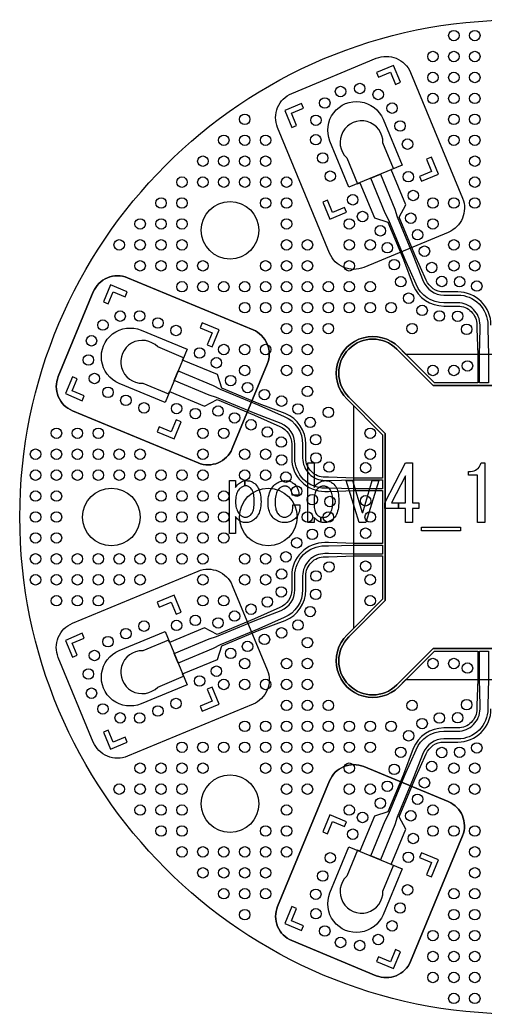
# Model space of a CAD drawing. Extents: x -19 to 105, y -19 to 19.
# Drawn here: x 67 to 84.8, y -19 to 19 of the extents above; entities that cross this region are included whole.
import ezdxf

# ---------------------------------------------------------------- set-up
doc = ezdxf.new("R2010")
doc.units = 0
for name, color, linetype in [('Cavity', 191, 'Continuous'), ('IMG', 7, 'Continuous'), ('l1', 1, 'Continuous'), ('l2', 3, 'Continuous'), ('l3', 30, 'Continuous'), ('nc_l1-l3', 5, 'Continuous'), ('nc_l2-l3', 212, 'Continuous'), ('outline', 150, 'Continuous')]:
    doc.layers.add(name, color=color, linetype=linetype)

msp = doc.modelspace()

# ---------------------------------------------------------------- linework, layer by layer
at = {"layer": 'Cavity'}
for points in [[(78.848, 10.0804), (76.858, 14.8845, -0.4142136), (77.3992, 16.1911), (80.6328, 17.5305, -0.4142136), (81.9394, 16.9893), (83.9293, 12.1851, -0.4142024), (83.3881, 10.8786), (80.1546, 9.5392, -0.4142136)], [(75.9196, 7.152), (71.1155, 9.142, 0.4142136), (69.8089, 8.6008), (68.4695, 5.3672, 0.4142136), (69.0107, 4.0606), (73.8149, 2.0707, 0.4142024), (75.1214, 2.6119), (76.4608, 5.8454, 0.4142136)], [(92.225, -4.2451), (92.4899, -4.5101, -1.0000253), (90.51, -6.4899), (90.2451, -6.225), (81.7549, -6.225), (81.49, -6.4899, -1.0000253), (79.5101, -4.5101), (79.775, -4.2451), (79.775, 4.2451), (79.5101, 4.5101, -1.0000253), (81.49, 6.4899), (81.7549, 6.225), (90.2451, 6.225), (90.51, 6.4899, -1.0000253), (92.4899, 4.5101), (92.225, 4.2451)], [(75.9196, -7.152), (71.1155, -9.142, -0.4142136), (69.8089, -8.6008), (68.4695, -5.3672, -0.4142136), (69.0107, -4.0606), (73.8149, -2.0707, -0.4142024), (75.1214, -2.6119), (76.4608, -5.8454, -0.4142136)], [(78.848, -10.0804), (76.858, -14.8845, 0.4142136), (77.3992, -16.1911), (80.6328, -17.5305, 0.4142136), (81.9394, -16.9893), (83.9293, -12.1851, 0.4142024), (83.3881, -10.8786), (80.1546, -9.5392, 0.4142136)]]:
    msp.add_lwpolyline(points, format="xyb", close=True, dxfattribs=at)
at = {"layer": 'IMG'}
for points in [[(78.6852, 1.3894), (78.7222, 1.388), (78.7583, 1.3838), (78.7935, 1.3767), (78.8277, 1.3669), (78.861, 1.3542), (78.8933, 1.3388), (78.9247, 1.3205), (78.9552, 1.2994), (78.9847, 1.2755), (79.0133, 1.2488), (79.049, 1.2087), (79.0808, 1.1634), (79.109, 1.1131), (79.1333, 1.0575), (79.154, 0.9968), (79.1708, 0.9309), (79.184, 0.8599), (79.1933, 0.7838), (79.199, 0.7024), (79.2008, 0.6159), (79.199, 0.525), (79.1933, 0.4397), (79.184, 0.36), (79.1708, 0.2859), (79.154, 0.2175), (79.1333, 0.1547), (79.109, 0.0975), (79.0808, 0.0459), (79.049, 0), (79.0133, -0.0403), (78.9781, -0.0737), (78.9426, -0.1036), (78.9068, -0.13), (78.8708, -0.1528), (78.8346, -0.1721), (78.7982, -0.188), (78.7615, -0.2003), (78.7246, -0.2091), (78.6874, -0.2143), (78.6501, -0.2161), (78.606, -0.2141), (78.5629, -0.2081), (78.5207, -0.1982), (78.5109, -0.1948), (78.5109, -0.0037), (78.5222, -0.0074), (78.5451, -0.0126), (78.5681, -0.0158), (78.5915, -0.0169), (78.619, -0.016), (78.6454, -0.0136), (78.6706, -0.0095), (78.6946, -0.0037), (78.7174, 0.0036), (78.7391, 0.0127), (78.7596, 0.0233), (78.779, 0.0356), (78.7971, 0.0496), (78.8141, 0.0652), (78.8431, 0.0979), (78.869, 0.135), (78.8918, 0.1766), (78.9116, 0.2227), (78.9284, 0.2732), (78.9421, 0.3281), (78.9528, 0.3875), (78.9604, 0.4514), (78.9649, 0.5197), (78.9665, 0.5925), (78.9651, 0.6629), (78.9608, 0.7289), (78.9538, 0.7904), (78.944, 0.8475), (78.9313, 0.9001), (78.9158, 0.9483), (78.8976, 0.992), (78.8765, 1.0313), (78.8526, 1.0661), (78.8258, 1.0964), (78.809, 1.112), (78.7912, 1.1259), (78.7724, 1.1382), (78.7527, 1.1489), (78.7321, 1.1579), (78.7105, 1.1653), (78.688, 1.1711), (78.6646, 1.1752), (78.6402, 1.1776), (78.6149, 1.1784), (78.5892, 1.1773), (78.5638, 1.1738), (78.5386, 1.1679), (78.5137, 1.1597), (78.4889, 1.1491), (78.4644, 1.1363), (78.4402, 1.121), (78.4162, 1.1034), (78.3924, 1.0835), (78.3688, 1.0613), (78.3465, 1.035), (78.3266, 1.0031), (78.309, 0.9656), (78.2938, 0.9225), (78.2809, 0.8738), (78.2704, 0.8194), (78.2622, 0.7594), (78.2563, 0.6938), (78.2528, 0.6225), (78.2516, 0.5456), (78.2528, 0.4799), (78.2563, 0.4186), (78.2622, 0.3618), (78.2704, 0.3094), (78.2809, 0.2615), (78.2938, 0.218), (78.309, 0.179), (78.3266, 0.1444), (78.3465, 0.1143), (78.3688, 0.0886), (78.39, 0.0686), (78.4115, 0.0506), (78.4331, 0.0348), (78.4551, 0.0211), (78.4772, 0.0095), (78.4996, 0), (78.5109, -0.0037), (78.5109, -0.1948), (78.4794, -0.1842), (78.4391, -0.1663), (78.3997, -0.1444), (78.3613, -0.1185), (78.3238, -0.0886), (78.2872, -0.0547), (78.2516, -0.0169), (78.2516, -0.2161), (78.0172, -0.2161), (78.0172, 2.0691), (78.2516, 2.0691), (78.2516, 1.1316), (78.2897, 1.1806), (78.329, 1.2244), (78.3694, 1.2631), (78.411, 1.2966), (78.4538, 1.3249), (78.4977, 1.3481), (78.5428, 1.3662), (78.5891, 1.3791), (78.6366, 1.3868)], [(81.7438, -0.2161), (81.7438, 0.323), (81.4801, 0.323), (81.4801, 0.5456), (81.7438, 0.5456), (81.7438, 1.5769), (81.2165, 0.5456), (81.4801, 0.5456), (81.4801, 0.323), (80.9587, 0.323), (80.9587, 0.5456), (81.7438, 2.0691), (82.0133, 2.0691), (82.0133, 0.5456), (82.2594, 0.5456), (82.2594, 0.323), (82.0133, 0.323), (82.0133, -0.2161)], [(84.5094, -0.2161), (84.5094, 1.6003), (84.1579, 1.6003), (84.1579, 1.7409), (84.2365, 1.7442), (84.3083, 1.7541), (84.3734, 1.7705), (84.4316, 1.7934), (84.4831, 1.823), (84.5277, 1.8591), (84.5656, 1.9017), (84.5966, 1.9509), (84.6209, 2.0067), (84.6383, 2.0691), (84.779, 2.0691), (84.779, -0.2161)], [(75.6735, 1.3894), (75.7128, 1.388), (75.7508, 1.3838), (75.7878, 1.3767), (75.8235, 1.3669), (75.8581, 1.3542), (75.8915, 1.3388), (75.9237, 1.3205), (75.9547, 1.2994), (75.9846, 1.2755), (76.0133, 1.2488), (76.0534, 1.2041), (76.0893, 1.1545), (76.1209, 1.1), (76.1483, 1.0406), (76.1715, 0.9763), (76.1905, 0.907), (76.2053, 0.8329), (76.2158, 0.7538), (76.2222, 0.6697), (76.2243, 0.5808), (76.2222, 0.4985), (76.2158, 0.4205), (76.2053, 0.3466), (76.1905, 0.277), (76.1715, 0.2116), (76.1483, 0.1505), (76.1209, 0.0935), (76.0893, 0.0408), (76.0534, -0.0077), (76.0133, -0.052), (75.9803, -0.0832), (75.9468, -0.1111), (75.9128, -0.1357), (75.8783, -0.157), (75.8434, -0.1751), (75.808, -0.1898), (75.7722, -0.2013), (75.7358, -0.2095), (75.699, -0.2144), (75.6618, -0.2161), (75.6092, -0.2137), (75.5591, -0.2067), (75.5117, -0.195), (75.4668, -0.1786), (75.4245, -0.1575), (75.3847, -0.1317), (75.3476, -0.1012), (75.313, -0.0661), (75.281, -0.0262), (75.2516, 0.0183), (75.2516, -0.6262), (75.0172, -0.6262), (75.0172, 1.3894), (75.2516, 1.3894), (75.2516, 1.1316), (75.2854, 1.1806), (75.321, 1.2244), (75.3585, 1.2631), (75.3979, 1.2966), (75.4391, 1.3249), (75.4822, 1.3481), (75.5272, 1.3662), (75.5741, 1.3791), (75.6029, 1.3836), (75.6029, 1.1869), (75.591, 1.185), (75.567, 1.1786), (75.5427, 1.1695), (75.5182, 1.1579), (75.4935, 1.1438), (75.4685, 1.127), (75.4433, 1.1077), (75.4179, 1.0857), (75.3922, 1.0613), (75.3655, 1.0311), (75.3416, 0.997), (75.3205, 0.959), (75.3022, 0.9169), (75.2868, 0.8708), (75.2741, 0.8208), (75.2643, 0.7668), (75.2572, 0.7088), (75.253, 0.6468), (75.2516, 0.5808), (75.2533, 0.5168), (75.2582, 0.4561), (75.2664, 0.3987), (75.2779, 0.3445), (75.2926, 0.2937), (75.3107, 0.2461), (75.332, 0.2018), (75.3566, 0.1608), (75.3845, 0.1231), (75.4157, 0.0886), (75.4347, 0.0708), (75.4541, 0.0549), (75.474, 0.0408), (75.4944, 0.0286), (75.5153, 0.0183), (75.5366, 0.0099), (75.5584, 0.0033), (75.5807, -0.0014), (75.6034, -0.0042), (75.6266, -0.0051), (75.6498, -0.0042), (75.6726, -0.0014), (75.6948, 0.0033), (75.7166, 0.0099), (75.7379, 0.0183), (75.7588, 0.0286), (75.7792, 0.0408), (75.7991, 0.0549), (75.8186, 0.0708), (75.8376, 0.0886), (75.862, 0.1168), (75.884, 0.15), (75.9033, 0.1881), (75.9201, 0.2311), (75.9342, 0.279), (75.9458, 0.3319), (75.9549, 0.3897), (75.9613, 0.4524), (75.9652, 0.52), (75.9665, 0.5925), (75.9652, 0.665), (75.9613, 0.7327), (75.9549, 0.7954), (75.9458, 0.8531), (75.9342, 0.906), (75.9201, 0.9539), (75.9033, 0.9969), (75.884, 1.035), (75.862, 1.0682), (75.8376, 1.0964), (75.8187, 1.1142), (75.7996, 1.1302), (75.7803, 1.1442), (75.7607, 1.1564), (75.7409, 1.1667), (75.7208, 1.1752), (75.7006, 1.1817), (75.6801, 1.1864), (75.6593, 1.1892), (75.6383, 1.1902), (75.6148, 1.1889), (75.6029, 1.1869), (75.6029, 1.3836), (75.6229, 1.3868)], [(77.3141, 1.1081), (77.2997, 1.1215), (77.2846, 1.1334), (77.2688, 1.144), (77.2522, 1.1531), (77.235, 1.1609), (77.2171, 1.1672), (77.1985, 1.1721), (77.1791, 1.1756), (77.1591, 1.1777), (77.1383, 1.1784), (77.1128, 1.1774), (77.0877, 1.1742), (77.0631, 1.169), (77.039, 1.1616), (77.0153, 1.1521), (76.9921, 1.1405), (76.9694, 1.1268), (76.9471, 1.1109), (76.9253, 1.093), (76.904, 1.073), (76.8772, 1.0424), (76.8533, 1.0069), (76.8322, 0.9665), (76.814, 0.9211), (76.7985, 0.8708), (76.7858, 0.8156), (76.776, 0.7555), (76.769, 0.6905), (76.7647, 0.6205), (76.7633, 0.5456), (76.7646, 0.4842), (76.7685, 0.4266), (76.7749, 0.3727), (76.784, 0.3225), (76.7956, 0.2761), (76.8097, 0.2334), (76.8265, 0.1945), (76.8458, 0.1594), (76.8678, 0.128), (76.8922, 0.1003), (76.9136, 0.0803), (76.9354, 0.0624), (76.9576, 0.0465), (76.9804, 0.0328), (77.0036, 0.0212), (77.0272, 0.0117), (77.0514, 0.0043), (77.076, -0.0009), (77.1011, -0.0041), (77.1266, -0.0051), (77.1498, -0.0042), (77.1726, -0.0014), (77.1948, 0.0033), (77.2166, 0.0099), (77.2379, 0.0183), (77.2588, 0.0286), (77.2792, 0.0408), (77.2991, 0.0549), (77.3186, 0.0708), (77.3376, 0.0886), (77.3597, 0.1134), (77.3793, 0.1411), (77.3963, 0.1716), (77.4107, 0.2049), (77.4225, 0.2409), (77.4318, 0.2799), (77.4385, 0.3216), (77.4426, 0.3661), (77.4441, 0.4134), (77.443, 0.4636), (77.7126, 0.4636), (77.7129, 0.3994), (77.7093, 0.338), (77.7017, 0.2794), (77.6901, 0.2236), (77.6745, 0.1706), (77.6549, 0.1205), (77.6313, 0.0731), (77.6038, 0.0286), (77.5723, -0.0131), (77.5368, -0.052), (77.5031, -0.0832), (77.4679, -0.1111), (77.431, -0.1357), (77.3924, -0.157), (77.3522, -0.1751), (77.3104, -0.1898), (77.2669, -0.2013), (77.2218, -0.2095), (77.175, -0.2144), (77.1266, -0.2161), (77.078, -0.2142), (77.0305, -0.2086), (76.9842, -0.1992), (76.9391, -0.1861), (76.8952, -0.1692), (76.8524, -0.1486), (76.8108, -0.1242), (76.7704, -0.0961), (76.7311, -0.0642), (76.693, -0.0286), (76.6552, 0.013), (76.6213, 0.0581), (76.5914, 0.1068), (76.5655, 0.1589), (76.5436, 0.2146), (76.5257, 0.2738), (76.5117, 0.3365), (76.5018, 0.4027), (76.4958, 0.4724), (76.4938, 0.5456), (76.496, 0.6302), (76.5027, 0.7106), (76.5138, 0.7868), (76.5294, 0.8588), (76.5495, 0.9265), (76.574, 0.99), (76.6029, 1.0493), (76.6363, 1.1044), (76.6742, 1.1552), (76.7165, 1.2019), (76.7544, 1.2375), (76.7933, 1.2694), (76.8332, 1.2975), (76.874, 1.3219), (76.9157, 1.3425), (76.9583, 1.3594), (77.0019, 1.3725), (77.0465, 1.3819), (77.0919, 1.3875), (77.1383, 1.3894), (77.1843, 1.388), (77.2283, 1.3838), (77.2705, 1.3767), (77.3108, 1.3669), (77.3493, 1.3542), (77.3858, 1.3388), (77.4205, 1.3205), (77.4533, 1.2994), (77.4843, 1.2755), (77.5133, 1.2488), (77.5424, 1.2172), (77.5687, 1.1836), (77.5921, 1.1479), (77.6127, 1.11), (77.6305, 1.07), (77.6455, 1.028), (77.6577, 0.9838), (77.6671, 0.9375), (77.6737, 0.8891), (77.6774, 0.8386), (77.4196, 0.8386), (77.4143, 0.875), (77.4079, 0.9094), (77.4003, 0.9416), (77.3915, 0.9717), (77.3815, 0.9997), (77.3704, 1.0256), (77.3581, 1.0494), (77.3446, 1.0711), (77.3299, 1.0907)], [(79.9743, -0.2161), (79.4821, 1.3894), (79.7282, 1.3894), (80.0915, 0.1706), (80.1149, 0.1706), (80.4782, 1.3894), (80.7243, 1.3894), (80.2321, -0.2161)], [(82.3649, -0.5325), (82.3649, -0.3919), (83.8532, -0.3919), (83.8532, -0.5325)]]:
    msp.add_lwpolyline(points, close=True, dxfattribs=at)
msp.add_circle((86, 0), 19, dxfattribs=at)
at = {"layer": 'l1'}
for points in [[(78.848, 10.0804), (76.858, 14.8845, -0.4142136), (77.3992, 16.1911), (80.6328, 17.5305, -0.4142136), (81.9394, 16.9893), (83.9293, 12.1851, -0.4142024), (83.3881, 10.8786), (80.1546, 9.5392, -0.4142136)], [(76.4608, 5.8454), (75.1214, 2.6119, -0.4142024), (73.8149, 2.0707), (69.0107, 4.0606, -0.4142136), (68.4695, 5.3672), (69.8089, 8.6008, -0.4142136), (71.1155, 9.142), (75.9196, 7.152, -0.4142136)], [(92.225, -4.2451), (92.4899, -4.5101, -1.0000253), (90.51, -6.4899), (90.2451, -6.225), (81.7549, -6.225), (81.49, -6.4899, -1.0000253), (79.5101, -4.5101), (79.775, -4.2451), (79.775, 4.2451), (79.5101, 4.5101, -1.0000253), (81.49, 6.4899), (81.7549, 6.225), (90.2451, 6.225), (90.51, 6.4899, -1.0000253), (92.4899, 4.5101), (92.225, 4.2451)], [(75.9196, -7.152), (71.1155, -9.142, -0.4142136), (69.8089, -8.6008), (68.4695, -5.3672, -0.4142136), (69.0107, -4.0606), (73.8149, -2.0707, -0.4142024), (75.1214, -2.6119), (76.4608, -5.8454, -0.4142136)], [(80.1546, -9.5392), (83.3881, -10.8786, -0.4142024), (83.9293, -12.1851), (81.9394, -16.9893, -0.4142136), (80.6328, -17.5305), (77.3992, -16.1911, -0.4142136), (76.858, -14.8845), (78.848, -10.0804, -0.4142136)]]:
    msp.add_lwpolyline(points, format="xyb", close=True, dxfattribs=at)
msp.add_circle((86, 0), 19, dxfattribs=at)
at = {"layer": 'l2'}
for points in [[(81.2861, 17.2599), (80.6394, 16.992), (80.7159, 16.8072), (81.1779, 16.9986), (81.3692, 16.5366), (81.554, 16.6132)], [(77.3965, 14.8911), (77.5813, 14.9676), (77.39, 15.4296), (77.8519, 15.6209), (77.7754, 15.8057), (77.1286, 15.5378)], [(82.7403, 13.7492), (82.5555, 13.6726), (82.7469, 13.2107), (82.2849, 13.0193), (82.3615, 12.8346), (83.0082, 13.1024)], [(78.8507, 11.3804), (79.4974, 11.6482), (79.4209, 11.833), (78.959, 11.6417), (78.7676, 12.1036), (78.5828, 12.0271)], [(70.4622, 8.8714), (70.1943, 8.2246), (70.3791, 8.1481), (70.5704, 8.61), (71.0324, 8.4187), (71.1089, 8.6035)], [(73.9729, 7.4172), (73.8964, 7.2324), (74.3583, 7.041), (74.167, 6.5791), (74.3518, 6.5026), (74.6196, 7.1493)], [(69.3868, 4.446), (69.4634, 4.6308), (69.0014, 4.8221), (69.1928, 5.2841), (69.008, 5.3606), (68.7401, 4.7139)], [(72.8976, 2.9918), (73.1654, 3.6385), (72.9807, 3.7151), (72.7893, 3.2531), (72.3274, 3.4445), (72.2508, 3.2597)], [(72.2508, -3.2597), (72.3274, -3.4445), (72.7893, -3.2531), (72.9807, -3.7151), (73.1654, -3.6385), (72.8976, -2.9918)], [(68.7401, -4.7139), (69.008, -5.3606), (69.1928, -5.2841), (69.0014, -4.8221), (69.4634, -4.6308), (69.3868, -4.446)], [(74.6196, -7.1493), (74.3518, -6.5026), (74.167, -6.5791), (74.3583, -7.041), (73.8964, -7.2324), (73.9729, -7.4172)], [(71.1089, -8.6035), (71.0324, -8.4187), (70.5704, -8.61), (70.3791, -8.1481), (70.1943, -8.2246), (70.4622, -8.8714)], [(78.5828, -12.0271), (78.7676, -12.1036), (78.959, -11.6417), (79.4209, -11.833), (79.4974, -11.6482), (78.8507, -11.3804)], [(83.0082, -13.1024), (82.3615, -12.8346), (82.2849, -13.0193), (82.7469, -13.2107), (82.5555, -13.6726), (82.7403, -13.7492)], [(77.1286, -15.5378), (77.7754, -15.8057), (77.8519, -15.6209), (77.39, -15.4296), (77.5813, -14.9676), (77.3965, -14.8911)], [(81.554, -16.6132), (81.3692, -16.5366), (81.1779, -16.9986), (80.7159, -16.8072), (80.6394, -16.992), (81.2861, -17.2599)]]:
    msp.add_lwpolyline(points, close=True, dxfattribs=at)
msp.add_lwpolyline([(85.02, 7.3334, 0.4142136), (83.75, 8.6034), (83.2164, 8.6034, -0.3033653), (82.5419, 9.054), (82.1033, 10.0216), (81.5101, 11.4536), (81.7596, 11.9358), (81.2047, 13.2754), (81.2971, 13.3137), (80.8882, 14.3009, 1.5353237), (79.5024, 13.7268), (79.9113, 12.7397), (80.0036, 12.778), (80.5585, 11.4383), (81.0759, 11.2738), (81.669, 9.8418), (82.043, 8.8474, 0.3033543), (83.2164, 8.0634), (83.75, 8.0634, -0.4142136), (84.48, 7.3334), (84.48, 7.2), (84.515, 6.2), (84.515, 5.125), (82.8549, 5.125), (81.49, 6.4899, 1.0000253), (79.5101, 4.5101), (80.875, 3.1451), (80.875, 1.485), (79.8, 1.485), (78.8, 1.52), (78.6666, 1.52, -0.4142136), (77.9366, 2.25), (77.9366, 2.7836, 0.3033675), (77.1526, 3.957), (76.1582, 4.331), (74.7262, 4.9241), (74.5617, 5.4415), (73.222, 5.9964), (73.2603, 6.0887), (72.2732, 6.4976, 1.5354967), (71.6991, 5.1118), (72.6863, 4.7029), (72.7246, 4.7953), (74.0642, 4.2404), (74.5464, 4.4899), (75.9784, 3.8967), (76.946, 3.4581, -0.3033422), (77.3966, 2.7836), (77.3966, 2.25, 0.4142136), (78.6666, 0.98), (78.8, 0.98), (79.8, 1.015), (80.875, 1.015), (80.875, -1.015), (79.8, -1.015), (78.8, -0.98), (78.6666, -0.98, 0.4142136), (77.3966, -2.25), (77.3966, -2.7836, -0.3033653), (76.946, -3.4581), (75.9784, -3.8967), (74.5464, -4.4899), (74.0642, -4.2404), (72.7246, -4.7953), (72.6863, -4.7029), (71.6991, -5.1118, 1.5353237), (72.2732, -6.4976), (73.2603, -6.0887), (73.222, -5.9964), (74.5617, -5.4415), (74.7262, -4.9241), (76.1582, -4.331), (77.1526, -3.957, 0.3033543), (77.9366, -2.7836), (77.9366, -2.25, -0.4142136), (78.6666, -1.52), (78.8, -1.52), (79.8, -1.485), (80.875, -1.485), (80.875, -3.1451), (79.5101, -4.5101, 1.0000253), (81.49, -6.4899), (82.8549, -5.125), (84.515, -5.125), (84.515, -6.2), (84.48, -7.2), (84.48, -7.3334, -0.4142136), (83.75, -8.0634), (83.2164, -8.0634, 0.3033675), (82.043, -8.8474), (81.669, -9.8418), (81.0759, -11.2738), (80.5585, -11.4383), (80.0036, -12.778), (79.9113, -12.7397), (79.5024, -13.7268, 1.5354967), (80.8882, -14.3009), (81.2971, -13.3137), (81.2047, -13.2754), (81.7596, -11.9358), (81.5101, -11.4536), (82.1033, -10.0216), (82.5419, -9.054, -0.3033422), (83.2164, -8.6034), (83.75, -8.6034, 0.4142136), (85.02, -7.3334)], format="xyb", dxfattribs=at)
for points in [[(84.9, 7.2), (84.925, 6.2), (84.925, 5.125), (84.575, 5.125), (84.575, 6.2), (84.6, 7.2), (84.6, 7.3334, 0.4142136), (83.75, 8.1834), (83.2164, 8.1834, -0.3033471), (82.1539, 8.8933), (81.7245, 9.8647), (81.1122, 11.3429), (80.9743, 11.6105), (80.4194, 12.9502), (80.7889, 13.1032), (81.3438, 11.7636), (81.4355, 11.4769), (82.0478, 9.9987), (82.4311, 9.0081, 0.3033413), (83.2164, 8.4834), (83.75, 8.4834, -0.4142136), (84.9, 7.3334)], [(78.8, 1.4), (79.8, 1.425), (80.875, 1.425), (80.875, 1.075), (79.8, 1.075), (78.8, 1.1), (78.6666, 1.1, -0.4142136), (77.5166, 2.25), (77.5166, 2.7836, 0.3033413), (76.9919, 3.5689), (76.0013, 3.9522), (74.5231, 4.5645), (74.2364, 4.6562), (72.8968, 5.2111), (73.0498, 5.5806), (74.3895, 5.0257), (74.6571, 4.8878), (76.1353, 4.2755), (77.1067, 3.8461, -0.3033471), (77.8166, 2.7836), (77.8166, 2.25, 0.4142136), (78.6666, 1.4)], [(78.8, -1.1), (79.8, -1.075), (80.875, -1.075), (80.875, -1.425), (79.8, -1.425), (78.8, -1.4), (78.6666, -1.4, 0.4142136), (77.8166, -2.25), (77.8166, -2.7836, -0.3033471), (77.1067, -3.8461), (76.1353, -4.2755), (74.6571, -4.8878), (74.3895, -5.0257), (73.0498, -5.5806), (72.8968, -5.2111), (74.2364, -4.6562), (74.5231, -4.5645), (76.0013, -3.9522), (76.9919, -3.5689, 0.3033413), (77.5166, -2.7836), (77.5166, -2.25, -0.4142136), (78.6666, -1.1)], [(84.6, -7.2), (84.575, -6.2), (84.575, -5.125), (84.925, -5.125), (84.925, -6.2), (84.9, -7.2), (84.9, -7.3334, -0.4142136), (83.75, -8.4834), (83.2164, -8.4834, 0.3033413), (82.4311, -9.0081), (82.0478, -9.9987), (81.4355, -11.4769), (81.3438, -11.7636), (80.7889, -13.1032), (80.4194, -12.9502), (80.9743, -11.6105), (81.1122, -11.3429), (81.7245, -9.8647), (82.1539, -8.8933, -0.3033471), (83.2164, -8.1834), (83.75, -8.1834, 0.4142136), (84.6, -7.3334)]]:
    msp.add_lwpolyline(points, format="xyb", close=True, dxfattribs=at)
at = {"layer": 'l3'}
for points in [[(80.8933, 15.203), (81.6204, 13.4477), (79.5879, 12.6057), (78.8608, 14.3611, -1.0000246)], [(71.6389, 7.1392), (73.3943, 6.4121), (72.5523, 4.3796), (70.797, 5.1067, -1.0000246)], [(89.1865, 5.025), (90.5808, 6.4192, -1), (92.4192, 4.5808), (91.025, 3.1865), (91.025, -3.1865), (92.4192, -4.5808, -1), (90.5808, -6.4192), (89.1865, -5.025), (82.8135, -5.025), (81.4192, -6.4192, -1), (79.5808, -4.5808), (80.975, -3.1865), (80.975, 3.1865), (79.5808, 4.5808, -1), (81.4192, 6.4192), (82.8135, 5.025)], [(70.797, -5.1067), (72.5523, -4.3796), (73.3943, -6.4121), (71.6389, -7.1392, -1.0000246)], [(78.8608, -14.3611), (79.5879, -12.6057), (81.6204, -13.4477), (80.8933, -15.203, -1.0000246)]]:
    msp.add_lwpolyline(points, format="xyb", close=True, dxfattribs=at)
msp.add_circle((86, 0), 19, dxfattribs=at)
at = {"layer": 'nc_l1-l3'}
for centre, radius in [((83.6, 18.4), 0.2), ((84.4, 18.4), 0.2), ((82.8, 17.6), 0.2), ((83.6, 17.6), 0.2), ((84.4, 17.6), 0.2), ((82.8, 16.8), 0.2), ((83.6, 16.8), 0.2), ((84.4, 16.8), 0.2), ((83.6, 16), 0.2), ((84.4, 16), 0.2), ((75.6, 15.2), 0.2), ((83.6, 15.2), 0.2), ((84.4, 15.2), 0.2), ((74.8, 14.4), 0.2), ((75.6, 14.4), 0.2), ((84.4, 14.4), 0.2), ((74, 13.6), 0.2), ((74.8, 13.6), 0.2), ((75.6, 13.6), 0.2), ((76.4, 13.6), 0.2), ((84.4, 13.6), 0.2), ((73.2, 12.8), 0.2), ((74, 12.8), 0.2), ((74.8, 12.8), 0.2), ((75.6, 12.8), 0.2), ((76.4, 12.8), 0.2), ((72.4, 12), 0.2), ((73.2, 12), 0.2), ((76.4, 12), 0.2), ((77.2, 12), 0.2), ((75.0398, 10.9602), 1.1), ((71.6, 11.2), 0.2), ((72.4, 11.2), 0.2), ((73.2, 11.2), 0.2), ((77.2, 11.2), 0.2), ((70.8, 10.4), 0.2), ((71.6, 10.4), 0.2), ((72.4, 10.4), 0.2), ((73.2, 10.4), 0.2), ((77.2, 10.4), 0.2), ((84.4, 10.4), 0.2), ((72.4, 9.6), 0.2), ((73.2, 9.6), 0.2), ((74, 9.6), 0.2), ((76.4, 9.6), 0.2), ((77.2, 9.6), 0.2), ((78, 9.6), 0.2), ((82.7539, 9.5349), 0.2), ((83.6, 9.6), 0.2), ((84.4, 9.6), 0.2), ((81.5707, 8.9914), 0.2), ((83.1363, 9.003), 0.2), ((83.8185, 8.992), 0.2), ((74, 8.8), 0.2), ((74.8, 8.8), 0.2), ((75.6, 8.8), 0.2), ((76.4, 8.8), 0.2), ((77.2, 8.8), 0.2), ((78, 8.8), 0.2), ((78.8, 8.8), 0.2), ((80.4, 8.8), 0.2), ((84.4761, 8.8262), 0.2), ((81.8701, 8.3622), 0.2), ((76.4, 8), 0.2), ((77.2, 8), 0.2), ((78, 8), 0.2), ((78.8, 8), 0.2), ((79.6, 8), 0.2), ((80.4, 8), 0.2), ((81.2, 8), 0.2), ((82.3851, 7.8965), 0.2), ((83.0454, 7.6822), 0.2), ((83.7446, 7.6734), 0.2), ((77.2, 7.2), 0.2), ((78, 7.2), 0.2), ((78.8, 7.2), 0.2), ((82, 7.2), 0.2), ((84.0906, 7.1735), 0.2), ((78, 6.4), 0.2), ((77.2, 5.6), 0.2), ((78, 5.6), 0.2), ((78, 4.8), 0.2), ((77.0086, 4.4293), 0.2), ((77.6378, 4.1299), 0.2), ((78.8, 4), 0.2), ((78.1035, 3.6149), 0.2), ((76.4651, 3.2461), 0.2), ((68.4, 3.2), 0.2), ((69.2, 3.2), 0.2), ((76.997, 2.8637), 0.2), ((78.3178, 2.9546), 0.2), ((67.6, 2.4), 0.2), ((68.4, 2.4), 0.2), ((69.2, 2.4), 0.2), ((70, 2.4), 0.2), ((70.8, 2.4), 0.2), ((76.4, 2.4), 0.2), ((77.008, 2.1815), 0.2), ((78.3266, 2.2554), 0.2), ((78.8265, 1.9094), 0.2), ((67.6, 1.6), 0.2), ((68.4, 1.6), 0.2), ((69.2, 1.6), 0.2), ((70, 1.6), 0.2), ((70.8, 1.6), 0.2), ((71.6, 1.6), 0.2), ((72.4, 1.6), 0.2), ((75.6, 1.6), 0.2), ((76.4, 1.6), 0.2), ((77.1738, 1.5239), 0.2), ((77.5888, 0.9875), 0.2), ((67.6, 0.8), 0.2), ((68.4, 0.8), 0.2), ((70.5, 0), 1.1), ((72.4, 0.8), 0.2), ((73.2, 0.8), 0.2), ((74, 0.8), 0.2), ((74.8, 0.8), 0.2), ((76.5, 0), 1.1), ((78.1836, 0.6618), 0.2), ((78.8595, 0.5916), 0.2), ((67.6, 0), 0.2), ((68.4, 0), 0.2), ((72.4, 0), 0.2), ((73.2, 0), 0.2), ((74, 0), 0.2), ((74.8, 0), 0.2), ((78, 0), 0.2), ((78.8, 0), 0.2), ((67.6, -0.8), 0.2), ((68.4, -0.8), 0.2), ((72.4, -0.8), 0.2), ((73.2, -0.8), 0.2), ((74, -0.8), 0.2), ((74.8, -0.8), 0.2), ((78.1836, -0.6618), 0.2), ((78.8595, -0.5916), 0.2), ((77.5888, -0.9875), 0.2), ((67.6, -1.6), 0.2), ((68.4, -1.6), 0.2), ((69.2, -1.6), 0.2), ((70, -1.6), 0.2), ((70.8, -1.6), 0.2), ((71.6, -1.6), 0.2), ((72.4, -1.6), 0.2), ((75.6, -1.6), 0.2), ((76.4, -1.6), 0.2), ((77.1738, -1.5239), 0.2), ((78.8265, -1.9094), 0.2), ((67.6, -2.4), 0.2), ((68.4, -2.4), 0.2), ((69.2, -2.4), 0.2), ((70, -2.4), 0.2), ((70.8, -2.4), 0.2), ((76.4, -2.4), 0.2), ((77.008, -2.1815), 0.2), ((78.3266, -2.2554), 0.2), ((68.4, -3.2), 0.2), ((69.2, -3.2), 0.2), ((76.997, -2.8637), 0.2), ((78.3178, -2.9546), 0.2), ((76.4651, -3.2461), 0.2), ((78.1035, -3.6149), 0.2), ((77.6378, -4.1299), 0.2), ((77.0086, -4.4293), 0.2), ((78, -4.8), 0.2), ((77.2, -5.6), 0.2), ((78, -5.6), 0.2), ((78, -6.4), 0.2), ((77.2, -7.2), 0.2), ((78, -7.2), 0.2), ((78.8, -7.2), 0.2), ((82, -7.2), 0.2), ((84.0906, -7.1735), 0.2), ((83.0454, -7.6822), 0.2), ((83.7446, -7.6734), 0.2), ((76.4, -8), 0.2), ((77.2, -8), 0.2), ((78, -8), 0.2), ((78.8, -8), 0.2), ((79.6, -8), 0.2), ((80.4, -8), 0.2), ((81.2, -8), 0.2), ((82.3851, -7.8965), 0.2), ((81.8701, -8.3622), 0.2), ((74, -8.8), 0.2), ((74.8, -8.8), 0.2), ((75.6, -8.8), 0.2), ((76.4, -8.8), 0.2), ((77.2, -8.8), 0.2), ((78, -8.8), 0.2), ((78.8, -8.8), 0.2), ((80.4, -8.8), 0.2), ((84.4761, -8.8262), 0.2), ((81.5707, -8.9914), 0.2), ((83.1363, -9.003), 0.2), ((83.8185, -8.992), 0.2), ((72.4, -9.6), 0.2), ((73.2, -9.6), 0.2), ((74, -9.6), 0.2), ((76.4, -9.6), 0.2), ((77.2, -9.6), 0.2), ((78, -9.6), 0.2), ((82.7539, -9.5349), 0.2), ((83.6, -9.6), 0.2), ((84.4, -9.6), 0.2), ((75.0398, -10.9602), 1.1), ((70.8, -10.4), 0.2), ((71.6, -10.4), 0.2), ((72.4, -10.4), 0.2), ((73.2, -10.4), 0.2), ((77.2, -10.4), 0.2), ((84.4, -10.4), 0.2), ((71.6, -11.2), 0.2), ((72.4, -11.2), 0.2), ((73.2, -11.2), 0.2), ((77.2, -11.2), 0.2), ((72.4, -12), 0.2), ((73.2, -12), 0.2), ((76.4, -12), 0.2), ((77.2, -12), 0.2), ((73.2, -12.8), 0.2), ((74, -12.8), 0.2), ((74.8, -12.8), 0.2), ((75.6, -12.8), 0.2), ((76.4, -12.8), 0.2), ((74, -13.6), 0.2), ((74.8, -13.6), 0.2), ((75.6, -13.6), 0.2), ((76.4, -13.6), 0.2), ((84.4, -13.6), 0.2), ((74.8, -14.4), 0.2), ((75.6, -14.4), 0.2), ((84.4, -14.4), 0.2), ((75.6, -15.2), 0.2), ((83.6, -15.2), 0.2), ((84.4, -15.2), 0.2), ((83.6, -16), 0.2), ((84.4, -16), 0.2), ((82.8, -16.8), 0.2), ((83.6, -16.8), 0.2), ((84.4, -16.8), 0.2), ((82.8, -17.6), 0.2), ((83.6, -17.6), 0.2), ((84.4, -17.6), 0.2), ((83.6, -18.4), 0.2), ((84.4, -18.4), 0.2)]:
    msp.add_circle(centre, radius, dxfattribs=at)
at = {"layer": 'nc_l2-l3'}
for centre in [(79.2648, 16.2603), (79.9986, 16.3774), (80.7063, 16.1504), (78.663, 15.8242), (82.8, 16), (81.235, 15.6282), (78.3232, 15.1633), (81.5415, 14.9447), (76.4, 14.4), (78.3185, 14.4202), (81.8285, 14.2518), (83.6, 14.4), (78.5851, 13.7201), (77.2, 12.8), (78.8721, 13.0272), (81.858, 13.0048), (84.4, 12.8), (79.733, 12.1247), (82.0469, 12.2876), (82.8, 12), (83.6, 12), (84.4, 12), (79.6, 11.2), (80.1066, 11.4839), (81.9516, 11.42), (82.8, 11.2), (80.7875, 10.9379), (82.2129, 10.789), (78, 10.4), (79.6, 10.4), (80.4, 10.4), (81.0552, 10.2917), (82.4749, 10.1583), (83.6, 10.4), (71.6, 9.6), (79.6, 9.6), (81.3214, 9.6449), (73.2, 8.8), (79.6, 8.8), (75.6, 8), (70.8367, 7.6768), (71.5798, 7.6815), (72.2799, 7.4149), (70.1758, 7.337), (72.9728, 7.1279), (69.7397, 6.7352), (73.8753, 6.267), (74.8, 6.4), (75.6, 6.4), (76.4, 6.4), (77.2, 6.4), (69.6226, 6.0014), (74.5161, 5.8934), (75.6, 5.6), (82.8, 5.6), (83.6, 5.6), (84.12, 5.775), (69.8496, 5.2937), (75.0621, 5.2125), (70.3718, 4.765), (75.7083, 4.9448), (71.0553, 4.4585), (76.3551, 4.6786), (71.7482, 4.1715), (72.9952, 4.142), (74.58, 4.0484), (73.7124, 3.9531), (75.211, 3.7871), (75.8417, 3.5251), (70, 3.2), (74, 3.2), (74.8, 3.2), (80.4, 3.2), (71.6, 2.4), (74, 2.4), (75.6, 2.4), (80.4, 2.4), (80.225, 1.88), (73.2, 1.6), (74, 1.6), (80.225, 0.62), (80.4, 0), (80.225, -0.62), (73.2, -1.6), (74, -1.6), (80.225, -1.88), (71.6, -2.4), (74, -2.4), (75.6, -2.4), (80.4, -2.4), (70, -3.2), (74, -3.2), (74.8, -3.2), (80.4, -3.2), (75.8417, -3.5251), (73.7124, -3.9531), (75.211, -3.7871), (71.7482, -4.1715), (72.9952, -4.142), (74.58, -4.0484), (71.0553, -4.4585), (76.3551, -4.6786), (70.3718, -4.765), (75.7083, -4.9448), (69.8496, -5.2937), (75.0621, -5.2125), (74.5161, -5.8934), (75.6, -5.6), (82.8, -5.6), (83.6, -5.6), (84.12, -5.775), (69.6226, -6.0014), (73.8753, -6.267), (74.8, -6.4), (75.6, -6.4), (76.4, -6.4), (77.2, -6.4), (69.7397, -6.7352), (70.1758, -7.337), (72.2799, -7.4149), (72.9728, -7.1279), (70.8367, -7.6768), (71.5798, -7.6815), (75.6, -8), (73.2, -8.8), (79.6, -8.8), (71.6, -9.6), (79.6, -9.6), (81.3214, -9.6449), (78, -10.4), (79.6, -10.4), (80.4, -10.4), (81.0552, -10.2917), (82.4749, -10.1583), (83.6, -10.4), (82.2129, -10.789), (79.6, -11.2), (80.7875, -10.9379), (82.8, -11.2), (80.1066, -11.4839), (81.9516, -11.42), (79.733, -12.1247), (82.0469, -12.2876), (82.8, -12), (83.6, -12), (84.4, -12), (77.2, -12.8), (78.8721, -13.0272), (81.858, -13.0048), (84.4, -12.8), (78.5851, -13.7201), (81.8285, -14.2518), (76.4, -14.4), (78.3185, -14.4202), (83.6, -14.4), (81.5415, -14.9447), (78.3232, -15.1633), (81.235, -15.6282), (78.663, -15.8242), (80.7063, -16.1504), (82.8, -16), (79.2648, -16.2603), (79.9986, -16.3774)]:
    msp.add_circle(centre, 0.2, dxfattribs=at)
at = {"layer": 'outline'}
msp.add_lwpolyline([(82.8135, 5.025), (81.4192, 6.4192, 1), (79.5808, 4.5808), (80.975, 3.1865), (80.975, -3.1865), (79.5808, -4.5808, 1), (81.4192, -6.4192), (82.8135, -5.025), (89.1865, -5.025), (90.5808, -6.4192, 1), (92.4192, -4.5808), (91.025, -3.1865), (91.025, 3.1865), (92.4192, 4.5808, 1), (90.5808, 6.4192), (89.1865, 5.025)], format="xyb", close=True, dxfattribs=at)
msp.add_circle((86, 0), 19, dxfattribs=at)

doc.saveas('drawing.dxf')
